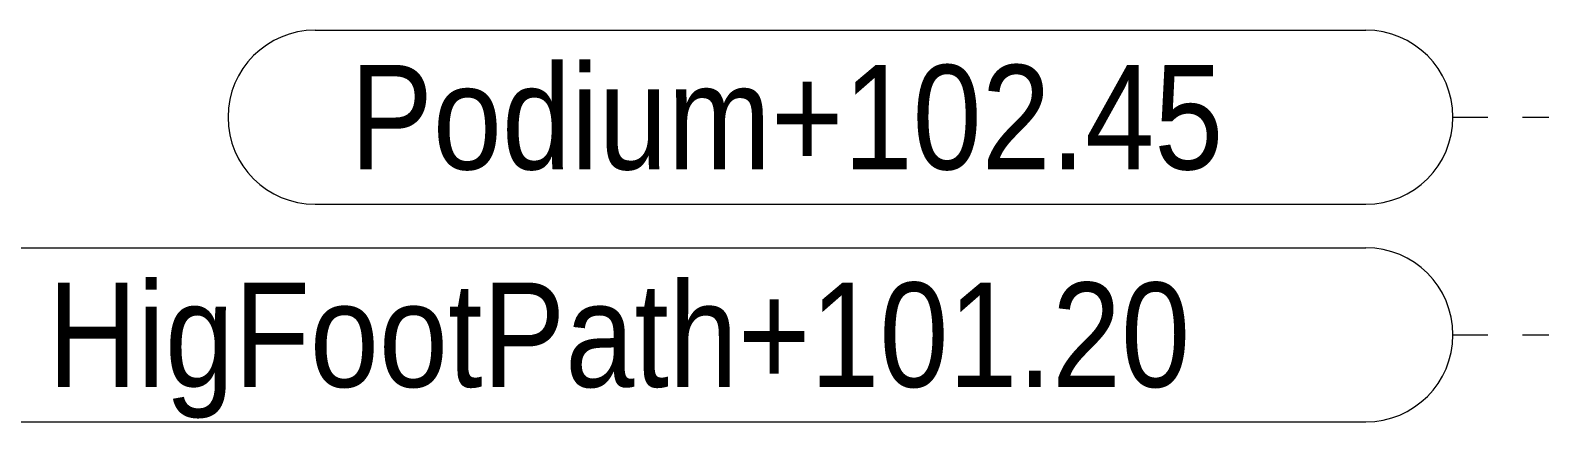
# Model space of a CAD drawing. Header units: millimetres. Extents: x 652937 to 1670132, y 1473552 to 2851037.
# Drawn here: x 663495.15 to 663503.81, y 1524523.52 to 1524525.77 of the extents above; entities that cross this region are included whole.
import ezdxf

# ---------------------------------------------------------------- set-up
doc = ezdxf.new("R2010")
doc.units = ezdxf.units.MM
doc.linetypes.add('XKITLINE00', pattern=[0])
doc.linetypes.add('XKITLINE01', pattern=[4, 1, -1, 1, -1])
doc.layers.add('S-GRID', color=7, linetype='Continuous', lineweight=9)
doc.styles.add('Arial', font='arial.ttf')

# ---------------------------------------------------------------- blocks, each defined once
blk = doc.blocks.new('*A24843557')
at = {"layer": 'S-GRID', "color": 7, "linetype": 'XKITLINE01', "lineweight": 0}
blk.add_line((139.952037, 6.722868), (282.742408, 6.722868), dxfattribs=at)
at = {"layer": 'S-GRID', "color": 7, "style": 'Arial', "width": 0.85}
blk.add_text('Podium+102.45', height=3, dxfattribs=at).set_placement((108.312388, 5.222868))
blk = doc.blocks.new('*A24853558')
at = {"layer": 'S-GRID', "color": 7, "linetype": 'XKITLINE01', "lineweight": 0}
blk.add_line((139.952037, 0.472868), (282.742408, 0.472868), dxfattribs=at)
at = {"layer": 'S-GRID', "color": 7, "style": 'Arial', "width": 0.85}
blk.add_text('HigFootPath+101.20', height=3, dxfattribs=at).set_placement((99.639049, -1.027132))
blk = doc.blocks.new('*A24953568')
at = {"layer": 'S-GRID', "color": 7, "linetype": 'XKITLINE00', "lineweight": 0}
for p, q in [((107.312388, 9.222868), (137.452037, 9.222868)), ((107.312388, 4.222868), (137.452037, 4.222868))]:
    blk.add_line(p, q, dxfattribs=at)
for centre, start, end in [((107.312388, 6.722868), 90, 270), ((137.452037, 6.722868), 270, 90)]:
    blk.add_arc(centre, 2.5, start, end, dxfattribs=at)
blk = doc.blocks.new('*A24963569')
at = {"layer": 'S-GRID', "color": 7, "linetype": 'XKITLINE00', "lineweight": 0}
for p, q in [((98.639049, 2.972868), (137.452037, 2.972868)), ((98.639049, -2.027132), (137.452037, -2.027132))]:
    blk.add_line(p, q, dxfattribs=at)
for centre, start, end in [((98.639049, 0.472868), 90, 270), ((137.452037, 0.472868), 270, 90)]:
    blk.add_arc(centre, 2.5, start, end, dxfattribs=at)

msp = doc.modelspace()

# ---------------------------------------------------------------- block references
at = {"color": 7, "lineweight": 0, "xscale": 0.2, "yscale": 0.2, "zscale": 0.2}
for name in ['*A24953568', '*A24843557', '*A24963569', '*A24853558']:
    msp.add_blockref(name, (663475.3182, 1524523.9257), dxfattribs=at)

doc.saveas('drawing.dxf')
